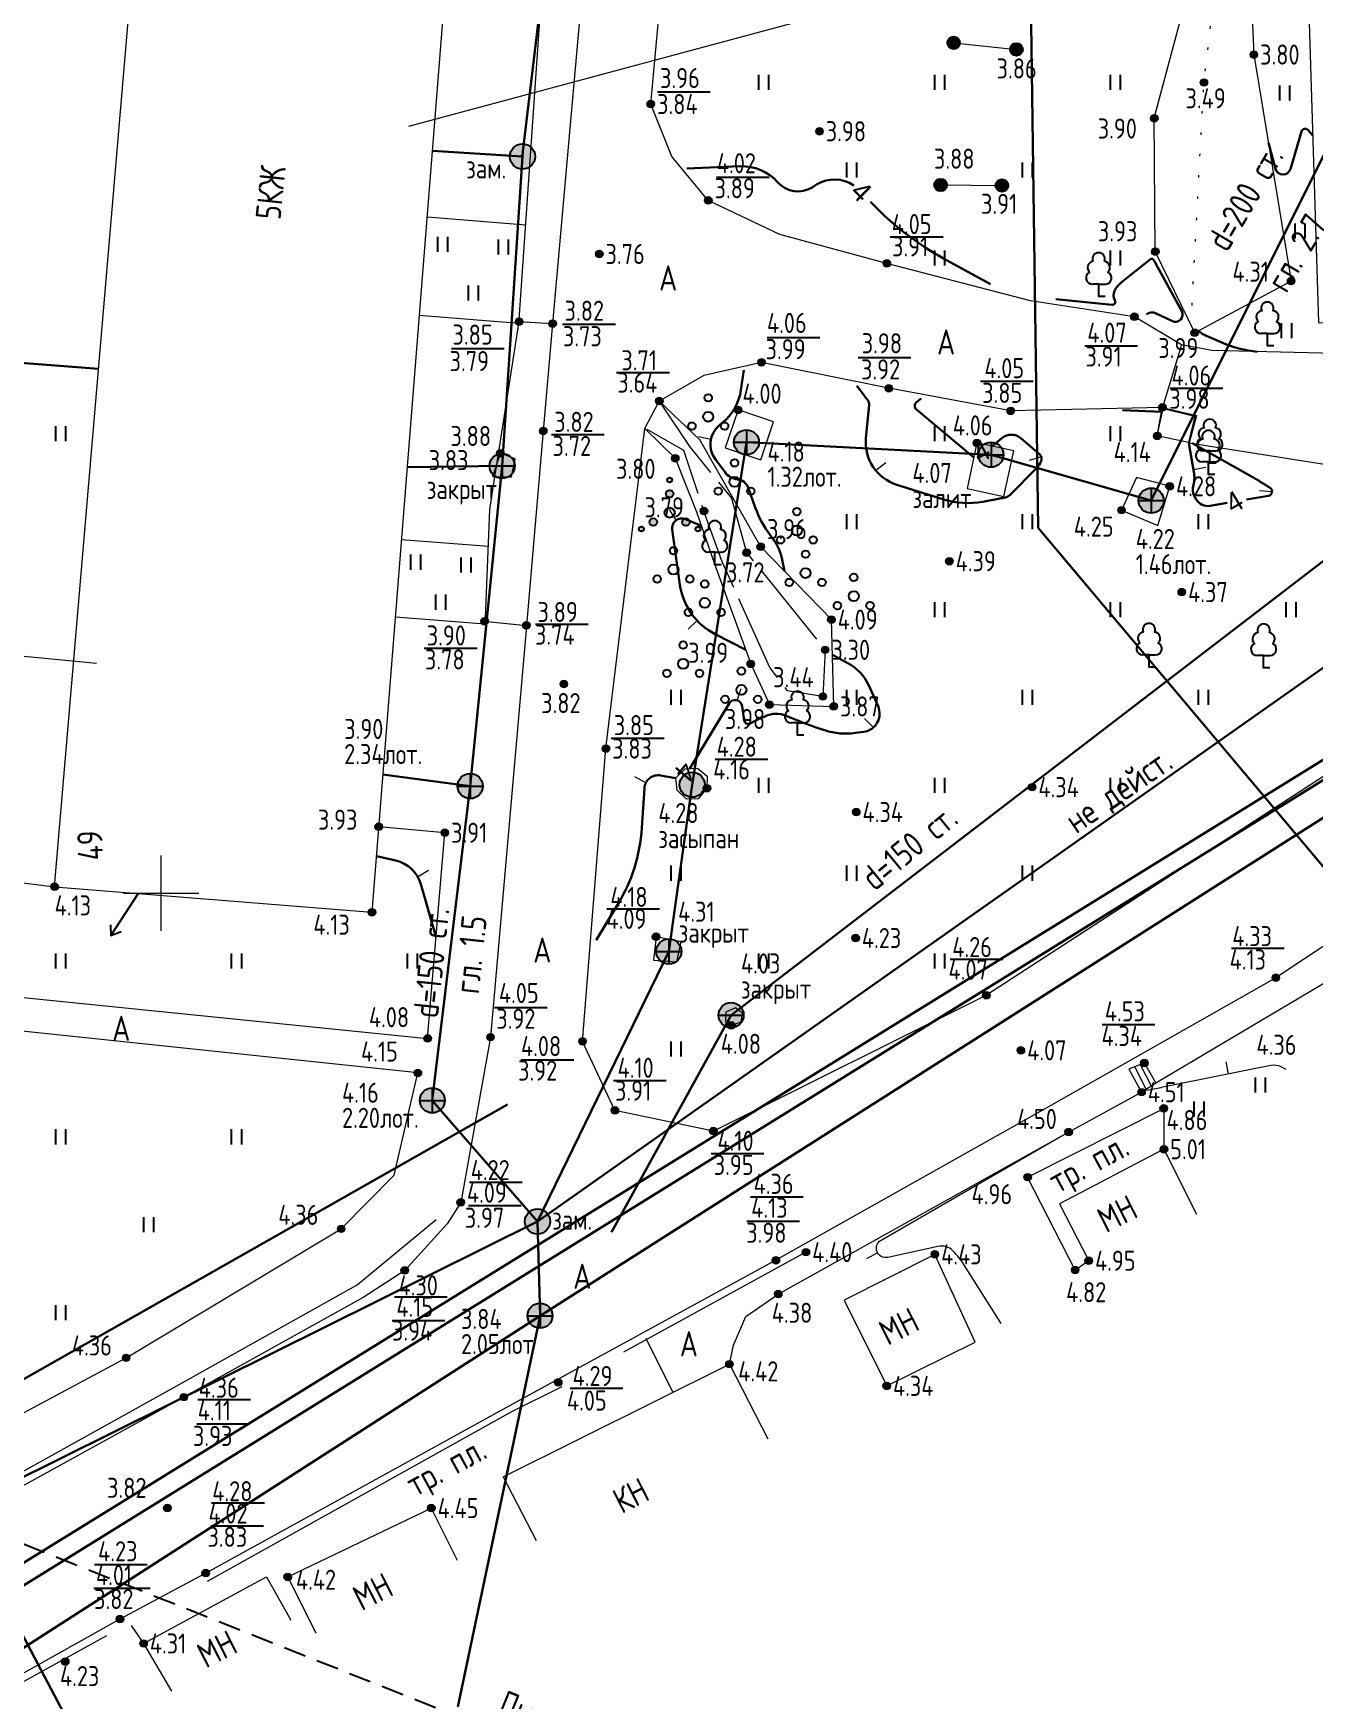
# Model space of a CAD drawing. Header units: metres. Extents: x 24337 to 25822, y 26642 to 34102.
# Drawn here: x 25644.9 to 25695.9, y 33267.9 to 33334.2 of the extents above; entities that cross this region are included whole.
import ezdxf

# ---------------------------------------------------------------- set-up
doc = ezdxf.new("R2010")
doc.units = ezdxf.units.M
for name, pattern in [('AI9-LType1', [1.397, 0.889, -0.508]), ('g5_01_5x1_5', [3, 1.5, -1.5]), ('g5_01x1', [2, 1, -1]), ('g5_07x1', [8, 7, -1]), ('g5_366', [1.7, 0.2, -1.5])]:
    doc.linetypes.add(name, pattern=pattern)
for name, color, linetype in [('02_Сетка', 7, 'Continuous'), ('03_Здания и строения', 7, 'Continuous'), ('06_Инженерно-технические сооружения', 7, 'Continuous'), ('07_Объекты электропередачи', 7, 'Continuous'), ('10_Границы покрытий и угодий', 7, 'Continuous'), ('11_Гидрография', 7, 'Continuous'), ('12_Рельеф', 7, 'Continuous'), ('13_Растительность', 7, 'Continuous'), ('14_Ограждения', 7, 'Continuous'), ('19_Горизонтали', 7, 'Continuous'), ('30_Канализация', 7, 'Continuous'), ('31_Водопровод', 7, 'Continuous'), ('33_Газопровод', 7, 'Continuous'), ('35_Телефон', 7, 'Continuous'), ('44_Крышки колодцев', 7, 'Continuous'), ('45_Номера колодцев', 7, 'Continuous'), ('61_Отметки высоты поверхности', 7, 'Continuous')]:
    doc.layers.add(name, color=color, linetype=linetype)
doc.styles.add('LIKE11', font='bm431.shx')
doc.styles.add('LIKE36', font='pragmai.shx')
doc.styles.add('Line_GUGK', font='', dxfattribs={"height": 1})
doc.styles.get("Standard").update_dxf_attribs({"font": 'GOST_0.TTF', "height": 2})
doc.styles.get('Line_GUGK').set_extended_font_data('Bm431', italic=True)
doc.linetypes.add('g5_084a', pattern='A,0.001,[18,GUGK_2005.shx,S=5,R=180.000005,X=0,Y=0],1,[18,GUGK_2005.shx,S=12,R=180.000005,X=0,Y=0],1', length=2.001)
doc.linetypes.add('g5_122_g', pattern='A,2,-2,3,-0.6,["Г",Line_GUGK,S=2,R=0,X=0,Y=-1],-2.8,3,-2,8,-2,8,-2,6', length=41.4)
doc.linetypes.add('g5_122_k', pattern='A,2,-2,3,-0.6,["К",Line_GUGK,S=2,R=0,X=0,Y=-1],-3,3,-2,8,-2,8,-2,6', length=41.6)
doc.linetypes.add('g5_122_kn', pattern='A,2,-2,3,-0.6,["Кн",Line_GUGK,S=2,R=0,X=0,Y=-1],-5,3,-2,8,-2,8,-2,6', length=43.6)
doc.linetypes.add('g5_122_v', pattern='A,2,-2,3,-0.6,["В",Line_GUGK,S=2,R=0,X=0,Y=-1],-2.8,3,-2,8,-2,8,-2,6', length=41.4)
doc.linetypes.add('g5_133_t', pattern='A,4,[27,GUGK_2005.shx,S=0.8,R=0,X=0,Y=0],4,-2', length=10)
doc.linetypes.add('g5_474_2a', pattern='A,2,-0.5,[27,GUGK_2005.shx,S=2,R=0,X=0,Y=0],-0.5,2', length=5)
doc.linetypes.add('g5_476_3', pattern='A,2.5,[30,GUGK_2005.shx,S=2,R=0,X=0,Y=0],5,[30,GUGK_2005.shx,S=2,R=180.000005,X=0,Y=0],2.5', length=10)

# ---------------------------------------------------------------- blocks, each defined once
blk = doc.blocks.new('g5_329_6')
at = {"color": 0, "linetype": 'ByBlock', "lineweight": 15}
blk.add_line((0, 0), (1, 0), dxfattribs=at)
blk = doc.blocks.new('g5_115_1')
at = {"color": 0, "flags": 128}
for points in [[(0, 0), (4, 0)], [(3.29, -0.5), (4, 0), (3.29, 0.5)]]:
    blk.add_lwpolyline(points, dxfattribs=at)
blk = doc.blocks.new('g5_401')
at = {"color": 0, "flags": 128}
for points in [[(-0.4, 0), (-0.4, 1.2)], [(0.4, 0), (0.4, 1.2)]]:
    blk.add_lwpolyline(points, dxfattribs=at)
blk = doc.blocks.new('g5_330')
at = {"linetype": 'ByBlock'}
blk.add_hatch(color=0, dxfattribs=at).paths.add_polyline_path([(-0.3, 0, 1), (0.3, 0, 1)])
at = {"color": 0, "linetype": 'ByBlock', "lineweight": -2}
blk.add_circle((0, 0), 0.3, dxfattribs=at)
at = {"color": 0, "linetype": 'ByBlock', "lineweight": 15, "flags": 12}
for tag, p in [('number', (-7.62, -0.8)), ('z', (0.5, -0.8))]:
    blk.add_attdef(tag, p, '', height=1.6, dxfattribs=at)
blk = doc.blocks.new('g5_117kb')
h = blk.add_hatch(color=255)
h.paths.add_polyline_path([(0.07, 0.07), (0.92, 0.07, 0.367426), (0.07, 0.92)])
h.paths.add_polyline_path([(-0.08, 0.92, 0.367426), (-0.92, 0.07), (-0.08, 0.07)])
h.paths.add_polyline_path([(-0.08, -0.08), (-0.92, -0.08, 0.367426), (-0.08, -0.92)])
h.paths.add_polyline_path([(0.07, -0.92, 0.367426), (0.92, -0.08), (0.07, -0.08)])
at = {"color": 0, "flags": 128}
for points in [[(-1, 0), (1, 0)], [(0, 1), (0, -1)]]:
    blk.add_lwpolyline(points, dxfattribs=at)
at = {"color": 0}
blk.add_circle((0, 0), 1, dxfattribs=at)
at = {"style": 'LIKE11', "flags": 8}
for tag, p in [('Номер', (0, 1.7)), ('Отметка кольца люка', (0, -2.8)), ('Отметка земли (возле него)', (0, -4.8)), ('Верх прокладки', (0, -6.8)), ('Низ прокладки', (0, -8.8))]:
    blk.add_attdef(tag, p, '', height=1.6, dxfattribs=at)
blk = doc.blocks.new('g5_395_2')
h = blk.add_hatch(color=0)
h.paths.add_polyline_path([(-1.6, -0.75, 1), (-1, -0.75, 1)])
h.paths.add_polyline_path([(-2.05, -1.3, 1), (-2.45, -1.3, 1)])
h.paths.add_polyline_path([(1.6, -0.75, 1), (1, -0.75, 1)])
h.paths.add_polyline_path([(2.05, -1.3, 1), (2.45, -1.3, 1)])
h.paths.add_polyline_path([(0.3, 1.5, 1), (-0.3, 1.5, 1)])
h.paths.add_polyline_path([(0.2, 2.6, 1), (-0.2, 2.6, 1)])
at = {"color": 0}
for centre, radius in [((0, 2.6), 0.2), ((0, 1.5), 0.3), ((0, 0), 0.4), ((-2.25, -1.3), 0.2), ((-1.3, -0.75), 0.3), ((1.3, -0.75), 0.3), ((2.25, -1.3), 0.2)]:
    blk.add_circle(centre, radius, dxfattribs=at)
blk = doc.blocks.new('g5_367_1')
at = {"color": 0, "flags": 128}
for points in [[(0, 0.99), (-0.51, 0.99)], [(0, 0.99), (0.51, 0.99)], [(0, 0), (0, 0.99)], [(0.5, 0), (0, 0)]]:
    blk.add_lwpolyline(points, dxfattribs=at)
at = {"color": 0}
for centre, start, end in [((-0.39, 2.32), 97.9407, 227.8197), ((0, 3), 90, 202.242), ((0, 3), 337.758, 90), ((0.39, 2.32), 312.1804, 82.0594), ((-0.51, 1.49), 115.6346, 270), ((0.51, 1.49), 270, 64.3654)]:
    blk.add_arc(centre, 0.5, start, end, dxfattribs=at)
at = {"style": 'LIKE11', "flags": 8}
for tag, p in [('Описание', (-14.23, 1.01)), ('Метрические данные', (1.4, 0.6))]:
    blk.add_attdef(tag, p, '', height=2, dxfattribs=at)
blk = doc.blocks.new('g5_388_1')
at = {"color": 0, "flags": 128}
blk.add_lwpolyline([(0, 0.99), (0.51, 0.99, 0.798042), (0.73, 1.95, 0.636328), (0.46, 2.81, 0.533064), (0, 3.5, 0.533064), (-0.46, 2.81, 0.636328), (-0.73, 1.95, 0.798042), (-0.51, 0.99)], format="xyb", dxfattribs=at)
for points in [[(0, 0.99), (-0.51, 0.99)], [(0.5, 0), (0, 0), (0, 0.99)]]:
    blk.add_lwpolyline(points, dxfattribs=at)
at = {"style": 'LIKE11', "flags": 8}
for tag, p in [('Описание', (-14.19, 0.84)), ('Метрические данные', (1.49, 0.46))]:
    blk.add_attdef(tag, p, '', height=2, dxfattribs=at)
blk = doc.blocks.new('g5_118')
h = blk.add_hatch(color=255)
edge = h.paths.add_edge_path()
edge.add_arc((0, 0), 0.925, 0, 360)
at = {"color": 0}
blk.add_circle((0, 0), 1, dxfattribs=at)
at = {"style": 'LIKE11', "flags": 8}
for tag, p, height in [('Номер', (0, 1.7), 1.6), ('Текст', (1.17, -0.66), 2), ('Отметка кольца люка', (0, -2.8), 1.6), ('Отметка земли (возле него)', (0, -4.8), 1.6), ('Верх прокладки', (0, -6.8), 1.6), ('Низ прокладки', (0, -8.8), 1.6)]:
    blk.add_attdef(tag, p, '', height=height, dxfattribs=at)
blk = doc.blocks.new('g5_394')
at = {"color": 0}
for centre, radius in [((0, 1.5), 0.3), ((0, 0), 0.4), ((-1.3, -0.75), 0.3), ((1.3, -0.75), 0.3)]:
    blk.add_circle(centre, radius, dxfattribs=at)
blk = doc.blocks.new('g5_311_2')
h = blk.add_hatch(color=0)
edge = h.paths.add_edge_path()
edge.add_arc((0, 0), 0.5, 0, 360)
at = {"color": 0}
blk.add_circle((0, 0), 0.5, dxfattribs=at)
at = {"style": 'LIKE11', "flags": 8}
for tag, p in [('Номер', (0, 1.7)), ('Отметка кольца люка', (0, -2.8)), ('Отметка земли (возле него)', (0, -4.8)), ('Верх прокладки', (0, -6.8)), ('Низ прокладки', (0, -8.8))]:
    blk.add_attdef(tag, p, '', height=1.6, dxfattribs=at)
blk = doc.blocks.new('g5_117v')
h = blk.add_hatch(color=255)
h.paths.add_polyline_path([(-0.92, 0.07), (0.92, 0.07, 0.921954)])
h.paths.add_polyline_path([(0.92, -0.07), (-0.92, -0.07, 0.921954)])
at = {"color": 0}
blk.add_line((-1, 0), (1, 0), dxfattribs=at)
blk.add_circle((0, 0), 1, dxfattribs=at)
at = {"style": 'LIKE11', "flags": 8}
blk.add_attdef('Номер', (0, 1.7), '', height=1.6, dxfattribs=at)
at = {"layer": '45_Номера колодцев', "style": 'LIKE11', "flags": 8}
for tag, p in [('Отметка кольца люка', (0, -2.8)), ('Отметка земли (возле него)', (0, -4.8)), ('Верх прокладки', (0, -6.8)), ('Низ прокладки', (0, -8.8))]:
    blk.add_attdef(tag, p, '', height=1.6, dxfattribs=at)
blk = doc.blocks.new('g5_012')
at = {"color": 92, "linetype": 'ByBlock', "lineweight": -2}
for p, q in [((0, -3), (0, 3)), ((-3, 0), (3, 0))]:
    blk.add_line(p, q, dxfattribs=at)

msp = doc.modelspace()

# ---------------------------------------------------------------- linework, layer by layer
at = {"layer": '03_Здания и строения', "color": 7, "linetype": 'Continuous', "lineweight": 20, "ltscale": 0.5, "flags": 128}
for points in [[(25645.75, 33300.259), (25652.632, 33381.21), (25664.814, 33380.294), (25658.388, 33299.245)], [(25642.695, 33300.641), (25645.75, 33300.259)], [(25645.75, 33300.259), (25658.388, 33299.245)], [(25689.928, 33289.808), (25685.764, 33287.633), (25686.933, 33285.368)], [(25689.928, 33289.808), (25691.221, 33287.223)], [(25678.888, 33280.382), (25682.417, 33282.121), (25680.805, 33285.619), (25677.19, 33283.796), (25678.888, 33280.382)], [(25663.612, 33276.755), (25672.625, 33281.248)], [(25672.625, 33281.248), (25674.156, 33278.269)], [(25663.612, 33276.755), (25664.932, 33274.227)], [(25655.035, 33272.772), (25660.752, 33275.516)], [(25660.752, 33275.516), (25661.782, 33273.448)], [(25649.292, 33270.123), (25654.184, 33272.772)], [(25654.184, 33272.772), (25655.152, 33271.048)], [(25655.035, 33272.772), (25656.151, 33270.529)], [(25649.292, 33270.123), (25650.407, 33268.225)]]:
    msp.add_lwpolyline(points, dxfattribs=at)
at = {"layer": '06_Инженерно-технические сооружения', "color": 7, "linetype": 'Continuous', "lineweight": 20, "ltscale": 500, "flags": 128}
for points in [[(25681.557, 33333.868), (25684.054, 33333.607)], [(25681.034, 33328.209), (25683.476, 33328.187)], [(25689.894, 33319.309), (25691.153, 33319.003), (25690.901, 33317.953), (25689.662, 33318.213), (25689.894, 33319.309)], [(25689.037, 33292.079), (25689.601, 33292.446), (25689.149, 33293.243), (25688.525, 33292.989), (25689.037, 33292.079)], [(25688.773, 33293.09), (25689.214, 33292.194)], [(25688.982, 33293.175), (25689.421, 33292.329)], [(25689.063, 33293.306), (25689.149, 33293.243)]]:
    msp.add_lwpolyline(points, dxfattribs=at)
at = {"layer": '06_Инженерно-технические сооружения', "color": 7, "linetype": 'g5_01x1', "lineweight": 20, "ltscale": 500, "flags": 128}
for points in [[(25664.227, 33322.77), (25665.585, 33322.685)], [(25662.838, 33310.835), (25664.537, 33310.67)]]:
    msp.add_lwpolyline(points, dxfattribs=at)
at = {"layer": '10_Границы покрытий и угодий', "color": 7, "linetype": 'Continuous', "lineweight": 20, "ltscale": 500, "flags": 128}
for points in [[(25668.459, 33355.119), (25667.752, 33347.252), (25666.762, 33336.017), (25666.749, 33335.869), (25666.693, 33335.231), (25665.585, 33322.685), (25665.208, 33318.411), (25664.537, 33310.67), (25664.536, 33310.487), (25663.109, 33294.27), (25661.924, 33287.689), (25661.38, 33286.83), (25659.693, 33284.979), (25658.043, 33283.904), (25650.896, 33279.934), (25635.612, 33271.514), (25634.544, 33270.92), (25633.642, 33270.45)], [(25688.754, 33322.961), (25684.611, 33323.594), (25678.895, 33325.083), (25674.632, 33326.237), (25671.783, 33327.596), (25670.331, 33329.347), (25669.493, 33331.432), (25670.089, 33337.982), (25670.741, 33343.233), (25671.917, 33346.489), (25674.068, 33348.849)], [(25638.188, 33321.702), (25635.992, 33296.713), (25660.607, 33294.223), (25661.29, 33302.41), (25658.658, 33302.648)], [(25689.869, 33319.35), (25683.83, 33319.212), (25678.974, 33320.113), (25673.901, 33321.142), (25671.599, 33320.619), (25669.832, 33319.604)], [(25689.601, 33292.446), (25697.307, 33297.021), (25698.515, 33297.786), (25703.278, 33301.857), (25703.888, 33302.225), (25705.103, 33303.369), (25716.164, 33312.851), (25723.022, 33319.124), (25725.629, 33315.92)], [(25706.405, 33315.504), (25705.847, 33313.607), (25704.819, 33311.833), (25702.704, 33309.682), (25698.876, 33306.333), (25682.858, 33295.941), (25671.985, 33290.529), (25668.063, 33291.355), (25666.773, 33294.102), (25667.705, 33305.762), (25669.26, 33318.515)], [(25711.521, 33310.762), (25702.39, 33302.767), (25697.769, 33298.873), (25694.385, 33296.636), (25688.883, 33293.511), (25685.419, 33291.544), (25674.475, 33285.386), (25664.255, 33279.8), (25651.768, 33272.927), (25648.354, 33271.098), (25638.58, 33265.617), (25637.128, 33264.855)], [(25660.217, 33292.843), (25635.863, 33295.407), (25635.17, 33287.916), (25634.231, 33277.586), (25634.644, 33276.139), (25636.174, 33274.844), (25648.6, 33281.5), (25657.162, 33286.636), (25659.279, 33288.776), (25660.217, 33292.843)], [(25672.625, 33281.248), (25672.782, 33281.999), (25673.273, 33283.15), (25674.567, 33284.039), (25686.131, 33290.492), (25689.037, 33292.079)]]:
    msp.add_lwpolyline(points, dxfattribs=at)
at = {"layer": '10_Границы покрытий и угодий', "color": 7, "linetype": 'g5_01_5x1_5', "lineweight": 20, "ltscale": 500, "flags": 128}
for points in [[(25664.256, 33322.855), (25665.111, 33335.341)], [(25664.513, 33326.612), (25660.583, 33326.923)], [(25719.451, 33324.629), (25716.595, 33322.534), (25710.502, 33320.827), (25696.207, 33321.504), (25691.838, 33321.615), (25690.629, 33321.836), (25688.754, 33322.961)], [(25664.235, 33322.695), (25660.272, 33323.009)], [(25662.88, 33310.719), (25662.916, 33310.971), (25663.081, 33315.284), (25663.285, 33316.591), (25663.372, 33317.149), (25664.235, 33322.695), (25664.256, 33322.855)], [(25690.629, 33321.836), (25689.869, 33319.35)], [(25669.26, 33318.515), (25669.832, 33319.604)], [(25690.929, 33317.943), (25706.405, 33315.504)], [(25663.024, 33313.805), (25659.564, 33314.079)], [(25662.88, 33310.719), (25659.32, 33311.001)], [(25685.764, 33287.633), (25686.933, 33285.368), (25686.393, 33284.995), (25684.498, 33288.694), (25689.92, 33291.434), (25689.928, 33289.808)], [(25669.291, 33282.279), (25670.367, 33280.122)], [(25648.796, 33270.836), (25649.292, 33270.123)]]:
    msp.add_lwpolyline(points, dxfattribs=at)
at = {"layer": '11_Гидрография', "color": 92, "linetype": 'g5_07x1', "lineweight": 20, "ltscale": 0.5, "flags": 128}
msp.add_lwpolyline([(25669.832, 33319.604), (25671.032, 33317.791), (25672.704, 33315.741), (25673.308, 33313.568), (25676.438, 33309.695), (25676.344, 33307.837), (25674.941, 33308.064), (25674.236, 33308.992), (25672.339, 33313.205), (25671.61, 33315.223), (25670.811, 33317.64), (25669.26, 33318.515)], dxfattribs=at)
at = {"layer": '11_Гидрография', "color": 7, "linetype": 'Continuous', "lineweight": 20, "ltscale": 0.5, "flags": 128}
msp.add_lwpolyline([(25669.26, 33318.515), (25670.465, 33317.322), (25671.312, 33315.193), (25672.043, 33313.086), (25673.475, 33309.135), (25674.214, 33307.516), (25676.777, 33307.44), (25676.686, 33310.901), (25673.872, 33313.8), (25672.75, 33315.777), (25671.45, 33318.053), (25669.832, 33319.604)], dxfattribs=at)
at = {"layer": '12_Рельеф', "color": 7, "linetype": 'g5_084a', "lineweight": 20, "ltscale": 0.5, "flags": 128}
msp.add_lwpolyline([(25691.114, 33336.779), (25693.195, 33339.748), (25693.412, 33335.536), (25693.508, 33333.401), (25694.994, 33324.38), (25691.153, 33322.322), (25689.586, 33325.554), (25689.545, 33330.862), (25691.114, 33336.779)], dxfattribs=at)
at = {"layer": '12_Рельеф', "color": 7, "linetype": 'g5_366', "lineweight": 20, "ltscale": 0.5, "flags": 128}
msp.add_lwpolyline([(25691.047, 33323.41), (25691.52, 33332.289), (25691.955, 33335.942)], dxfattribs=at)
at = {"layer": '14_Ограждения', "color": 7, "linetype": 'g5_476_3', "lineweight": 20, "ltscale": 0.5, "flags": 128}
msp.add_lwpolyline([(25695.529, 33340.646), (25696.082, 33322.727), (25713.527, 33322.595), (25715.515, 33324.868), (25715.806, 33336.992), (25705.09, 33340.482), (25695.529, 33340.646)], dxfattribs=at)
at = {"layer": '14_Ограждения', "color": 7, "linetype": 'g5_474_2a', "lineweight": 20, "ltscale": 0.5, "flags": 128}
for points in [[(25634.466, 33271.368), (25636.285, 33272.42), (25650.616, 33280.379), (25657.8, 33284.401), (25660.941, 33287.004)], [(25675.67, 33285.708), (25668.405, 33281.729)], [(25665.956, 33280.348), (25663.951, 33279.354), (25651.82, 33272.594)], [(25647.814, 33270.434), (25637.336, 33264.641)]]:
    msp.add_lwpolyline(points, dxfattribs=at)
at = {"layer": '19_Горизонтали', "color": 32, "linetype": 'Continuous', "lineweight": 30, "ltscale": 0.5, "elevation": 4, "flags": 128}
for points in [[(25695.852, 33330.176), (25695.67, 33330.395, 0.599374), (25695.408, 33330.341), (25694.963, 33328.841, -0.753997), (25694.373, 33328.847), (25694.088, 33329.881)], [(25670.927, 33328.867), (25673.048, 33328.951, -0.224154), (25674.55, 33328.313), (25674.55, 33328.313, 0.363521), (25675.919, 33328.113), (25676.097, 33328.223, -0.294694), (25677.581, 33328.192, -0.294694)], [(25678.246, 33327.538), (25678.298, 33327.483, 0.078033), (25681.152, 33325.284), (25683.028, 33324.257)], [(25689.234, 33323.062), (25689.353, 33323.11, -0.208244), (25689.587, 33323.104), (25690.266, 33322.785, 0.725338), (25690.639, 33323.182), (25689.609, 33325.065, 0.003676), (25689.517, 33325.23), (25689.517, 33325.23, 0.460704), (25689.397, 33325.253), (25688.221, 33324.319, 0.112867), (25687.963, 33323.996), (25687.963, 33323.996, 0.241665), (25687.972, 33323.618), (25687.977, 33323.609, -0.603157), (25687.862, 33323.437), (25685.629, 33323.664)], [(25691.307, 33322.405), (25691.386, 33322.335, 0.080551), (25691.561, 33322.225), (25692.42, 33321.859, 0.063228), (25693.222, 33321.632), (25693.637, 33321.569)], [(25674.817, 33312.826), (25674.728, 33313.284, 0.113596), (25674.359, 33314.114), (25674.255, 33314.252, -0.074849), (25673.655, 33315.362), (25673.368, 33316.158, 0.289239), (25672.95, 33316.484), (25672.95, 33316.484, -0.20997), (25672.45, 33316.765), (25672.065, 33317.277, -0.401807), (25672.23, 33318.645), (25672.349, 33318.742, 0.187305), (25673.082, 33320.042), (25673.197, 33320.835)], [(25683.092, 33317.801), (25683.474, 33318.125, -0.370218), (25684.234, 33318.121), (25684.981, 33317.474, -0.331675), (25685.039, 33317.207), (25685.039, 33317.207, -0.088381), (25684.85, 33316.931), (25683.796, 33315.86, -0.153586), (25683.609, 33315.761), (25683.609, 33315.761, 0.000009), (25683.389, 33315.72), (25682.712, 33315.594, -0.122236), (25681.16, 33315.686), (25679.295, 33316.268, -0.354565), (25678.063, 33318.121), (25678.189, 33319.44, 0.18873), (25678.133, 33319.633), (25678.133, 33319.633, 0.000008), (25678.002, 33319.805), (25677.695, 33320.208)], [(25680.265, 33319.7), (25680.077, 33319.558, 0.481639), (25680.07, 33319.265), (25682.356, 33317.349)], [(25692.443, 33315.546), (25691.77, 33315.43, -0.311813), (25691.218, 33315.686), (25691.165, 33315.775, -0.20271), (25691.1, 33316.262), (25691.1, 33316.262, 0.11222), (25691.123, 33316.782), (25690.918, 33317.919)], [(25691.077, 33317.905), (25691.076, 33317.912, -0.588991), (25691.083, 33317.916), (25693.42, 33316.596, -0.018512), (25694.157, 33316.143), (25694.157, 33316.143, -0.677919), (25694.091, 33315.829), (25693.218, 33315.679)], [(25671.506, 33314.634), (25670.875, 33314.896, 0.581172), (25670.34, 33314.482), (25670.653, 33312.289, 0.243304), (25672.06, 33310.315), (25673.273, 33309.691)], [(25676.723, 33309.494), (25677.319, 33309.182, -0.169644), (25678.187, 33308.254), (25678.544, 33307.446, -0.498674), (25677.978, 33306.43), (25677.643, 33306.384, -0.112347), (25676.422, 33306.491), (25676.422, 33306.491, -0.019626), (25675.243, 33306.922), (25674.882, 33307.07, 0.206915), (25674.061, 33307.055), (25673.865, 33306.966, 0.013223), (25673.448, 33306.763), (25673.448, 33306.763, -0.518653), (25673.21, 33306.886), (25673.132, 33307.453, 0.708425), (25672.609, 33307.56), (25671.054, 33304.965)], [(25667.312, 33298.127), (25668.171, 33299.54, 0.120933), (25669.136, 33302.603), (25669.239, 33304.19, -0.449891), (25669.884, 33304.691), (25670.489, 33304.578)], [(25658.565, 33301.478), (25659.339, 33301.302, -0.273189), (25660.332, 33300.363), (25660.942, 33298.244)]]:
    msp.add_lwpolyline(points, format="xyb", dxfattribs=at)
msp.add_lwpolyline([(25688.284, 33319.235), (25689.837, 33319.174)], dxfattribs=at)
at = {"layer": '19_Горизонтали', "color": 32, "linetype": 'Continuous', "lineweight": 20, "ltscale": 0.5, "elevation": 4.5, "flags": 128}
for points in [[(25694.791, 33292.98), (25694.596, 33293.082, 0.171408), (25694.184, 33293.141), (25689.947, 33292.286, -0.004207), (25689.39, 33292.179), (25689.111, 33292.127)], [(25683.446, 33282.865), (25681.966, 33285.211, 0.056208), (25681.526, 33285.761), (25681.526, 33285.761, 0.255067), (25680.929, 33285.935), (25678.93, 33285.498, -0.856595), (25678.663, 33286.185), (25685.842, 33290.331)]]:
    msp.add_lwpolyline(points, format="xyb", dxfattribs=at)
at = {"layer": '30_Канализация', "color": 12, "linetype": 'g5_122_k', "lineweight": 30, "ltscale": 500, "flags": 128}
for points in [[(25623.236, 33258.836), (25631.127, 33270.588), (25641.776, 33275.4), (25664.981, 33286.931), (25670.213, 33297.681), (25671.142, 33304.324), (25673.302, 33317.96), (25683.042, 33317.465), (25689.422, 33315.637), (25697.211, 33331.244), (25697.919, 33343.734), (25698.59, 33360.171), (25698.381, 33372.426)], [(25661.814, 33267.601), (25665.081, 33283.178), (25664.981, 33286.931), (25660.792, 33291.753), (25662.299, 33304.27), (25663.572, 33317.017), (25664.395, 33329.535), (25667.445, 33355.075), (25668.247, 33367.981), (25663.866, 33368.329)], [(25664.981, 33286.931), (25697.486, 33309.844), (25697.211, 33331.244)], [(25660.793, 33329.574), (25664.382, 33329.343)], [(25624.921, 33273.186), (25637.592, 33265.435), (25643.3, 33269.174), (25665.081, 33283.178), (25699.044, 33304.77), (25712.841, 33314.922), (25723.65, 33323.287)], [(25659.793, 33316.969), (25663.572, 33317.017)], [(25658.823, 33304.725), (25662.299, 33304.27)]]:
    msp.add_lwpolyline(points, dxfattribs=at)
at = {"layer": '30_Канализация', "color": 22, "linetype": 'g5_122_kn', "lineweight": 30, "ltscale": 500, "flags": 128}
for points in [[(25617.586, 33257.139), (25639.834, 33270.457), (25707.521, 33312.274), (25708.306, 33327.529)], [(25618.605, 33256.767), (25640.349, 33269.86), (25706.717, 33310.978), (25707.425, 33327.477)], [(25631.033, 33255.804), (25647.704, 33264.327), (25640.345, 33278.282), (25663.781, 33291.585)]]:
    msp.add_lwpolyline(points, dxfattribs=at)
at = {"layer": '30_Канализация', "color": 7, "linetype": 'Continuous', "lineweight": 20, "ltscale": 500, "flags": 128}
for points in [[(25672.453, 33317.736), (25673.87, 33317.256), (25674.386, 33318.77), (25672.968, 33319.25), (25672.453, 33317.736)], [(25682.088, 33316.119), (25683.55, 33315.8), (25683.945, 33317.615), (25682.483, 33317.933), (25682.088, 33316.119)], [(25663.372, 33317.149), (25663.185, 33316.592), (25663.285, 33316.591), (25663.949, 33316.587), (25664.091, 33317.297), (25663.496, 33317.521), (25663.372, 33317.149)], [(25689.686, 33314.651), (25690.16, 33316.208), (25688.841, 33316.552), (25688.239, 33315.257), (25689.686, 33314.651)], [(25670.544, 33304.105), (25670.487, 33304.592), (25670.856, 33304.955), (25671.348, 33304.98), (25671.736, 33304.659), (25671.731, 33304.184), (25671.384, 33303.758), (25670.913, 33303.747), (25670.544, 33304.105)], [(25670.708, 33298.06), (25669.704, 33298.271), (25669.604, 33297.341), (25670.534, 33297.269), (25670.708, 33298.06)]]:
    msp.add_lwpolyline(points, dxfattribs=at)
msp.add_lwpolyline([(25689.662, 33318.213), (25689.861, 33319.307), (25689.869, 33319.35), (25691.225, 33319.022), (25690.929, 33317.943), (25690.901, 33317.953)], close=True, dxfattribs=at)
at = {"layer": '31_Водопровод', "color": 94, "linetype": 'g5_122_v', "lineweight": 30, "ltscale": 500, "flags": 128}
for points in [[(25667.93, 33286.499), (25672.691, 33295.147), (25720.316, 33331.661)], [(25615.265, 33323.363), (25647.503, 33320.881)]]:
    msp.add_lwpolyline(points, dxfattribs=at)
at = {"layer": '31_Водопровод', "color": 7, "linetype": 'Continuous', "lineweight": 20, "ltscale": 500, "flags": 128}
msp.add_lwpolyline([(25672.462, 33294.908), (25672.7, 33294.736), (25673.097, 33294.882), (25673.144, 33295.222), (25672.863, 33295.443), (25672.477, 33295.264), (25672.462, 33294.908)], dxfattribs=at)
at = {"layer": '33_Газопровод', "color": 132, "linetype": 'g5_122_g', "lineweight": 30, "ltscale": 500, "flags": 128}
msp.add_lwpolyline([(25684.437, 33348.992), (25684.926, 33314.556), (25703.423, 33292.56)], dxfattribs=at)
at = {"layer": '35_Телефон', "color": 6, "linetype": 'g5_133_t', "lineweight": 20, "ltscale": 500, "flags": 128}
for points in [[(25659.859, 33330.546), (25712.08, 33344.592), (25719.644, 33348.158)], [(25647.414, 33309.148), (25630.13, 33310.825), (25614.808, 33312.271)]]:
    msp.add_lwpolyline(points, dxfattribs=at)
at = {"layer": '61_Отметки высоты поверхности', "flags": 128}
for points in [[(25669.763, 33331.912), (25671.861, 33331.912)], [(25672.106, 33328.52), (25674.205, 33328.52)], [(25679.032, 33326.14), (25681.131, 33326.14)], [(25665.982, 33322.666), (25668.081, 33322.666)], [(25674.127, 33322.139), (25676.226, 33322.139)], [(25661.556, 33321.697), (25663.655, 33321.697)], [(25677.747, 33321.341), (25679.846, 33321.341)], [(25686.78, 33321.801), (25688.879, 33321.801)], [(25668.133, 33320.735), (25670.232, 33320.735)], [(25682.625, 33320.398), (25684.724, 33320.398)], [(25690.177, 33320.116), (25692.276, 33320.116)], [(25665.542, 33318.276), (25667.64, 33318.276)], [(25664.898, 33310.713), (25666.997, 33310.713)], [(25660.474, 33309.764), (25662.573, 33309.764)], [(25667.921, 33306.174), (25670.02, 33306.174)], [(25672.057, 33305.344), (25674.156, 33305.344)], [(25667.739, 33299.382), (25669.838, 33299.382)], [(25681.415, 33297.38), (25683.513, 33297.38)], [(25692.614, 33297.812), (25694.713, 33297.812)], [(25663.27, 33295.445), (25665.368, 33295.445)], [(25687.469, 33294.779), (25689.568, 33294.779)], [(25664.323, 33293.361), (25666.422, 33293.361)], [(25668.006, 33292.546), (25670.105, 33292.546)], [(25671.895, 33289.632), (25673.994, 33289.632)], [(25662.275, 33288.489), (25664.374, 33288.489)], [(25662.238, 33287.562), (25664.337, 33287.562)], [(25673.458, 33287.911), (25675.556, 33287.911)], [(25673.313, 33286.948), (25675.412, 33286.948)], [(25659.288, 33283.933), (25661.386, 33283.933)], [(25659.196, 33282.991), (25661.295, 33282.991)], [(25666.279, 33280.288), (25668.378, 33280.288)], [(25651.455, 33279.845), (25653.553, 33279.845)], [(25651.411, 33278.866), (25653.51, 33278.866)], [(25652.004, 33275.721), (25654.103, 33275.721)], [(25651.967, 33274.804), (25654.066, 33274.804)], [(25647.34, 33273.268), (25649.438, 33273.268)], [(25649.556, 33272.32), (25647.318, 33272.32)]]:
    msp.add_lwpolyline(points, dxfattribs=at)
at = {"layer": 'defpoints', "color": 5, "linetype": 'AI9-LType1', "flags": 128}
msp.add_lwpolyline([(25697.273, 33253.12), (25586.818, 33296.996)], dxfattribs=at)

# ---------------------------------------------------------------- block references
at = {"layer": '02_Сетка', "color": 92, "linetype": 'Continuous', "lineweight": 15, "ltscale": 0.5, "xscale": 0.5, "yscale": 0.5}
msp.add_blockref('g5_012', (25650, 33300), dxfattribs=at)
at = {"layer": '06_Инженерно-технические сооружения', "color": 7, "linetype": 'Continuous', "lineweight": 20, "xscale": 0.5, "yscale": 0.5, "zscale": 0.5}
for p in [(25681.557, 33333.868, 3.833), (25684.054, 33333.607, 3.863), (25681.034, 33328.209, 3.88), (25683.476, 33328.187, 3.91)]:
    msp.add_blockref('g5_311_2', p, dxfattribs=at)
at = {"layer": '07_Объекты электропередачи', "color": 7, "linetype": 'Continuous', "lineweight": 20, "xscale": 0.5, "yscale": 0.5, "zscale": 0.5, "rotation": 236.9738230649426}
msp.add_blockref('g5_115_1', (25649.084, 33299.991, 0), dxfattribs=at)
at = {"layer": '13_Растительность', "color": 92, "linetype": 'Continuous', "lineweight": 20, "ltscale": 0.5, "xscale": 0.5, "yscale": 0.5}
for p in [(25674, 33332), (25681, 33332), (25688, 33332), (25677.5, 33328.5), (25684.5, 33328.5), (25681, 33325), (25688, 33325), (25646, 33318), (25681, 33318), (25688, 33318), (25677.5, 33314.5), (25684.5, 33314.5), (25691.5, 33314.5), (25681, 33311), (25688, 33311), (25695, 33311), (25670.5, 33307.5), (25677.5, 33307.5), (25684.5, 33307.5), (25691.5, 33307.5), (25674, 33304), (25681, 33304), (25688, 33304), (25670.5, 33300.5), (25677.5, 33300.5), (25684.5, 33300.5), (25646, 33297), (25653, 33297), (25660, 33297), (25674, 33297), (25681, 33297), (25670.5, 33293.5), (25646, 33290), (25653, 33290), (25649.5, 33286.5), (25646, 33283)]:
    msp.add_blockref('g5_401', p, dxfattribs=at)
at = {"layer": '13_Растительность', "color": 92, "linetype": 'Continuous', "lineweight": 20, "xscale": 0.5, "yscale": 0.5, "zscale": 0.5}
for name, p in [('g5_401', (25694.749, 33331.567)), ('g5_401', (25695.353, 33326.08)), ('g5_401', (25661.211, 33325.546)), ('g5_401', (25663.63, 33325.438)), ('g5_388_1', (25687.333, 33323.762, 3.928)), ('g5_401', (25662.434, 33323.603)), ('g5_388_1', (25694.051, 33321.797, 4.108)), ('g5_401', (25694.817, 33322.108)), ('g5_394', (25671.78, 33318.98)), ('g5_388_1', (25691.755, 33317.13, 3.918)), ('g5_388_1', (25691.704, 33316.684, 3.854)), ('g5_394', (25672.828, 33316.39)), ('g5_395_2', (25670.244, 33315.158, 4)), ('g5_394', (25675.31, 33314.449)), ('g5_367_1', (25672.043, 33313.086, 4.061)), ('g5_401', (25660.133, 33312.887)), ('g5_401', (25662.144, 33312.778)), ('g5_394', (25670.397, 33312.89)), ('g5_394', (25675.659, 33312.754)), ('g5_394', (25677.576, 33311.831)), ('g5_394', (25671.643, 33311.563)), ('g5_401', (25661.129, 33311.293)), ('g5_388_1', (25689.337, 33309, 4.279)), ('g5_388_1', (25693.898, 33308.974, 4.262)), ('g5_394', (25670.783, 33309.136)), ('g5_394', (25673.1, 33308.099)), ('g5_388_1', (25675.337, 33306.296, 4.065)), ('g5_401', (25693.775, 33292.066)), ('g5_401', (25691.334, 33291.107))]:
    msp.add_blockref(name, p, dxfattribs=at)
at = {"layer": '19_Горизонтали', "color": 32, "linetype": 'Continuous', "lineweight": 20}
for p, xscale, yscale, zscale, rotation in [((25671.889, 33318.074, 4), 0.5, 0.5, 0.5, 168.760232050405), ((25685.047, 33317.376, 4), 0.5, 0.5, 0.5, 196.0417014823501), ((25678.451, 33316.846, 4), 0.4999999999999999, 0.4999999999999999, 0.4999999999999999, 37.52250822439505), ((25691.106, 33316.88, 4), 0.5, 0.5, 0.5, 10.26809402552603), ((25694.232, 33315.982, 4), 0.5, 0.5, 0.5, 174.8593997339296), ((25670.506, 33314.856, 4), 0.5, 0.5, 0.5, 121.7633259565697), ((25671.342, 33310.859, 4), 0.5, 0.5, 0.5, 223.674447543309), ((25672.935, 33307.683, 4), 0.4999999999999999, 0.4999999999999999, 0.4999999999999999, 71.38970411067439), ((25678.36, 33306.608, 4), 0.5, 0.5, 0.5, 134.9296767139282), ((25669.298, 33304.401, 4), 0.5, 0.5, 0.5, 152.0725362853114), ((25660.207, 33300.656, 4), 0.5, 0.5, 0.5, 31.33785047812395), ((25692.503, 33292.802, 4.5), 0.5, 0.5, 0.5, 101.4034609464888), ((25678.525, 33285.686, 4.5), 0.4999999999999999, 0.4999999999999999, 0.4999999999999999, 209.2860666604085)]:
    msp.add_blockref('g5_329_6', p, dxfattribs=dict(at, xscale=xscale, yscale=yscale, zscale=zscale, rotation=rotation))
at = {"layer": '44_Крышки колодцев', "color": 7, "linetype": 'Continuous', "lineweight": 20, "xscale": 0.5, "yscale": 0.5, "zscale": 0.5}
for name, p in [('g5_118', (25664.382, 33329.343)), ('g5_117kb', (25673.302, 33317.96, 4.175)), ('g5_117kb', (25683.042, 33317.465, 4.07)), ('g5_117kb', (25663.572, 33317.017, 3.827)), ('g5_117kb', (25689.422, 33315.637, 4.222)), ('g5_117kb', (25662.299, 33304.27, 3.905)), ('g5_118', (25671.142, 33304.324, 4.279)), ('g5_117kb', (25670.213, 33297.681, 4.309)), ('g5_117v', (25672.691, 33295.147, 4.03)), ('g5_117kb', (25660.792, 33291.753, 4.155)), ('g5_118', (25664.981, 33286.931)), ('g5_117kb', (25665.081, 33283.178, 3.844))]:
    msp.add_blockref(name, p, dxfattribs=at)
at = {"layer": '61_Отметки высоты поверхности', "color": 7, "linetype": 'Continuous', "lineweight": 20, "xscale": 0.5, "yscale": 0.5, "zscale": 0.5}
for p in [(25693.508, 33333.401, 3.801), (25691.52, 33332.289, 3.49), (25669.493, 33331.432, 3.843), (25689.545, 33330.862, 3.903), (25676.211, 33330.347, 3.978), (25671.783, 33327.596, 3.891), (25667.44, 33325.459, 3.757), (25678.895, 33325.083, 3.915), (25689.586, 33325.554, 3.927), (25694.994, 33324.38, 4.311), (25664.251, 33322.768, 3.796), (25665.585, 33322.685, 3.822), (25688.754, 33322.961, 3.906), (25691.153, 33322.322, 3.987), (25673.901, 33321.142, 3.989), (25678.974, 33320.113, 3.924), (25669.832, 33319.604, 3.644), (25672.968, 33319.25, 4), (25683.83, 33319.212, 3.852), (25689.869, 33319.35, 3.975), (25665.208, 33318.411, 3.72), (25682.483, 33317.933, 4.056), (25689.662, 33318.213, 4.137), (25663.496, 33317.521, 3.881), (25670.465, 33317.322, 3.976), (25690.16, 33316.208, 4.277), (25671.61, 33315.223, 3.786), (25688.239, 33315.257, 4.249), (25673.872, 33313.8, 3.956), (25673.308, 33313.568, 3.715), (25681.384, 33313.225, 4.387), (25690.64, 33311.994, 4.374), (25662.876, 33310.831, 3.783), (25664.537, 33310.67, 3.868), (25676.686, 33310.901, 4.087), (25673.475, 33309.135, 3.99), (25676.438, 33309.695, 3.304), (25666.03, 33308.335, 3.824), (25676.344, 33307.837, 3.444), (25674.214, 33307.516, 3.981), (25676.777, 33307.44, 3.873), (25667.705, 33305.762, 3.831), (25671.731, 33304.184, 4.161), (25684.678, 33304.225, 4.338), (25677.674, 33303.235, 4.341), (25658.658, 33302.648, 3.934), (25661.29, 33302.41, 3.914), (25645.75, 33300.259, 4.134), (25658.388, 33299.245, 4.126), (25669.704, 33298.271, 4.088), (25677.649, 33298.218, 4.232), (25694.385, 33296.636, 4.134), (25682.858, 33295.941, 4.068), (25672.7, 33294.736, 4.084), (25660.607, 33294.223, 4.083), (25663.109, 33294.27, 3.917), (25666.773, 33294.102, 3.917), (25684.231, 33293.745, 4.072), (25689.149, 33293.243, 4.342), (25660.217, 33292.843, 4.153), (25689.037, 33292.079, 4.515), (25668.063, 33291.355, 3.909), (25689.92, 33291.434, 4.865), (25671.985, 33290.529, 3.954), (25686.131, 33290.492, 4.503), (25689.928, 33289.808, 5.01), (25684.498, 33288.694, 4.959), (25661.924, 33287.689, 3.97), (25657.162, 33286.636, 4.358), (25674.475, 33285.386, 3.977), (25675.67, 33285.708, 4.396), (25680.805, 33285.619, 4.433), (25686.933, 33285.368, 4.95), (25659.693, 33284.979, 3.941), (25686.393, 33284.995, 4.818), (25674.567, 33284.039, 4.383), (25648.6, 33281.5, 4.363), (25672.625, 33281.248, 4.415), (25650.896, 33279.934, 3.934), (25665.806, 33280.521, 4.047), (25678.888, 33280.382, 4.336), (25650.24, 33275.516, 3.822), (25660.752, 33275.516, 4.449), (25651.768, 33272.927, 3.833), (25655.035, 33272.772, 4.416), (25648.354, 33271.098, 3.822), (25649.292, 33270.123, 4.312), (25646.172, 33269.404, 4.229)]:
    msp.add_blockref('g5_330', p, dxfattribs=at)

# ---------------------------------------------------------------- texts
at = {"layer": '03_Здания и строения', "color": 7, "linetype": 'Continuous', "lineweight": 15}
for s, rotation, p in [('5КЖ', 84.0908, (25654.742, 33326.791)), ('49', 91.76052, (25647.681, 33301.323)), ('МН', 26.90217, (25687.624, 33286.453)), ('МН', 26.90217, (25678.93, 33281.967)), ('КН', 26.90217, (25668.331, 33275.269)), ('МН', 26.90217, (25657.977, 33271.401)), ('МН', 26.90217, (25651.772, 33269.118))]:
    msp.add_text(s, height=1, rotation=rotation, dxfattribs=at).set_placement(p)
at = {"layer": '10_Границы покрытий и угодий', "color": 7, "linetype": 'Continuous', "lineweight": 15}
for p in [(25669.821, 33324.002), (25680.892, 33321.454), (25664.81, 33297.241), (25648.04, 33294.125), (25666.401, 33284.247), (25670.646, 33281.558)]:
    msp.add_text('А', height=1, dxfattribs=at).set_placement(p)
for p in [(25685.69, 33288.019), (25660.103, 33275.939)]:
    msp.add_text('тр. пл.', height=1, rotation=28.63282, dxfattribs=at).set_placement(p)
at = {"layer": '19_Горизонтали', "color": 32, "linetype": 'Continuous', "lineweight": 15, "style": 'LIKE36'}
for rotation, p in [(315.39276, (25677.391, 33327.873)), (28.14788, (25682.576, 33317.111)), (30.65242, (25692.677, 33315.095)), (230.05352, (25670.756, 33305.314))]:
    msp.add_text('4', height=0.8, rotation=rotation, dxfattribs=at).set_placement(p)
at = {"layer": '30_Канализация', "color": 12, "linetype": 'Continuous', "lineweight": 15}
for s, rotation, p in [('d=200 ст.', 59.5178, (25692.445, 33325.483)), ('гл. 2.7', 59.5178, (25694.808, 33323.855)), ('не дейст.', 34.56448, (25686.44, 33302.339)), ('d=150 ст.', 83.97632, (25661.013, 33294.997)), ('гл. 1.5', 83.97632, (25662.646, 33295.96))]:
    msp.add_text(s, height=1, rotation=rotation, dxfattribs=at).set_placement(p)
at = {"layer": '31_Водопровод', "color": 94, "linetype": 'Continuous', "lineweight": 15}
msp.add_text('d=150 ст.', height=1, rotation=39.36962, dxfattribs=at).set_placement((25678.402, 33300.051))
at = {"layer": '45_Номера колодцев', "color": 7, "linetype": 'Continuous', "lineweight": 15, "ltscale": 0.5}
for s, p in [('зам.', (25662.142, 33328.467)), ('4.18', (25674.142, 33317.188)), ('3.83', (25660.649, 33316.852)), ('1.32лот.', (25674.142, 33316.188)), ('4.07', (25679.911, 33316.34)), ('закрыт', (25660.571, 33315.701)), ('залит', (25679.911, 33315.34)), ('4.22', (25688.807, 33313.709)), ('1.46лот.', (25688.807, 33312.709)), ('3.90', (25657.283, 33306.143)), ('2.34лот.', (25657.283, 33305.143)), ('4.28', (25669.793, 33302.796)), ('засыпан', (25669.793, 33301.796)), ('4.31', (25670.582, 33298.867)), ('закрыт', (25670.604, 33298.035)), ('4.03', (25673.083, 33296.804)), ('закрыт', (25673.083, 33295.804)), ('4.16', (25657.197, 33291.658)), ('2.20лот.', (25657.197, 33290.658)), ('зам.', (25665.567, 33286.601)), ('3.84', (25661.935, 33282.649)), ('2.05лот', (25661.935, 33281.649))]:
    msp.add_text(s, height=0.8, dxfattribs=at).set_placement(p)
at = {"layer": '61_Отметки высоты поверхности', "color": 7, "linetype": 'Continuous', "lineweight": 15, "ltscale": 0.5}
for s, p in [('3.86', (25683.265, 33332.448)), ('3.80', (25693.758, 33333.001)), ('3.96', (25669.86, 33332.067)), ('3.84', (25669.743, 33331.032)), ('3.49', (25690.787, 33331.258)), ('3.98', (25676.461, 33329.947)), ('3.90', (25687.293, 33330.055)), ('4.02', (25672.123, 33328.675)), ('3.88', (25680.769, 33328.854)), ('3.89', (25672.033, 33327.678)), ('3.91', (25682.644, 33327.056)), ('4.05', (25679.089, 33326.25)), ('3.93', (25687.299, 33325.964)), ('3.76', (25667.69, 33325.059)), ('3.91', (25679.1, 33325.363)), ('4.31', (25692.658, 33324.355)), ('3.82', (25666.061, 33322.8)), ('3.85', (25661.597, 33321.849)), ('3.73', (25665.994, 33321.784)), ('4.06', (25674.12, 33322.313)), ('4.07', (25686.878, 33321.923)), ('3.99', (25674.065, 33321.268)), ('3.98', (25677.894, 33321.504)), ('3.99', (25689.704, 33321.315)), ('3.79', (25661.48, 33320.795)), ('3.71', (25668.321, 33320.826)), ('3.92', (25677.865, 33320.463)), ('4.05', (25682.776, 33320.513)), ('3.91', (25686.804, 33320.977)), ('3.64', (25668.16, 33319.938)), ('4.06', (25690.231, 33320.22)), ('4.00', (25673.145, 33319.498)), ('3.85', (25682.69, 33319.528)), ('3.98', (25690.143, 33319.292)), ('3.88', (25661.515, 33317.812)), ('3.82', (25665.648, 33318.374)), ('4.06', (25681.52, 33318.231)), ('3.72', (25665.58, 33317.416)), ('4.14', (25687.926, 33317.17)), ('3.80', (25668.109, 33316.504)), ('4.28', (25690.41, 33315.808)), ('3.79', (25669.243, 33314.971)), ('3.96', (25674.123, 33314.102)), ('4.25', (25686.341, 33314.202)), ('4.39', (25681.634, 33312.825)), ('3.72', (25672.488, 33312.378)), ('4.37', (25690.89, 33311.594)), ('3.89', (25664.983, 33310.804)), ('4.09', (25676.936, 33310.501)), ('3.90', (25660.571, 33309.867)), ('3.74', (25664.88, 33309.899)), ('3.99', (25670.983, 33309.177)), ('3.30', (25676.688, 33309.295)), ('3.78', (25660.498, 33308.911)), ('3.44', (25674.367, 33308.204)), ('3.82', (25665.126, 33307.175)), ('3.98', (25672.444, 33306.542)), ('3.87', (25677.027, 33307.04)), ('3.85', (25668.019, 33306.297)), ('3.83', (25667.955, 33305.362)), ('4.28', (25672.117, 33305.436)), ('4.16', (25671.979, 33304.532)), ('4.34', (25684.928, 33303.825)), ('3.93', (25656.238, 33302.532)), ('4.34', (25677.924, 33302.835)), ('3.91', (25661.54, 33302.01)), ('4.18', (25667.881, 33299.455)), ('4.13', (25645.75, 33299.115)), ('4.09', (25667.73, 33298.582)), ('4.13', (25656.055, 33298.349)), ('4.33', (25692.651, 33297.894)), ('4.23', (25677.899, 33297.818)), ('4.26', (25681.5, 33297.459)), ('4.07', (25681.349, 33296.56)), ('4.13', (25692.544, 33296.961)), ('4.05', (25663.444, 33295.628)), ('4.08', (25658.268, 33294.666)), ('3.92', (25663.34, 33294.604)), ('4.53', (25687.573, 33294.899)), ('4.34', (25687.444, 33293.919)), ('4.15', (25657.952, 33293.297)), ('4.08', (25664.323, 33293.514)), ('4.08', (25672.279, 33293.605)), ('4.07', (25684.481, 33293.345)), ('4.36', (25693.614, 33293.564)), ('3.92', (25664.207, 33292.539)), ('4.10', (25668.169, 33292.652)), ('3.91', (25668.068, 33291.738)), ('4.51', (25689.287, 33291.679)), ('4.50', (25684.078, 33290.614)), ('4.86', (25690.032, 33290.568)), ('4.10', (25672.148, 33289.742)), ('5.01', (25690.178, 33289.408)), ('4.22', (25662.321, 33288.576)), ('3.95', (25671.999, 33288.782)), ('4.36', (25673.588, 33288.028)), ('4.09', (25662.17, 33287.677)), ('4.96', (25682.266, 33287.617)), ('4.36', (25654.659, 33286.794)), ('3.97', (25662.087, 33286.677)), ('4.13', (25673.492, 33287.078)), ('3.98', (25673.293, 33286.081)), ('4.40', (25675.92, 33285.308)), ('4.43', (25681.055, 33285.219)), ('4.95', (25687.183, 33284.968)), ('4.30', (25659.447, 33283.982)), ('4.82', (25686.033, 33283.715)), ('4.15', (25659.361, 33283.132)), ('4.38', (25674.311, 33282.894)), ('3.94', (25659.186, 33282.184)), ('4.36', (25646.439, 33281.591)), ('4.29', (25666.378, 33280.377)), ('4.42', (25672.974, 33280.562)), ('4.34', (25679.138, 33279.982)), ('4.36', (25651.491, 33279.909)), ('4.05', (25666.152, 33279.399)), ('4.11', (25651.449, 33279.01)), ('3.93', (25651.259, 33277.989)), ('3.82', (25647.839, 33275.923)), ('4.28', (25652.028, 33275.788)), ('4.02', (25651.877, 33274.9)), ('4.45', (25661.002, 33275.116)), ('3.83', (25651.837, 33273.972)), ('4.23', (25647.482, 33273.397)), ('4.01', (25647.397, 33272.45)), ('4.42', (25655.361, 33272.263)), ('3.82', (25647.321, 33271.494)), ('4.31', (25649.542, 33269.723)), ('4.23', (25645.964, 33268.426))]:
    msp.add_text(s, height=0.8, dxfattribs=at).set_placement(p)
at = {"layer": 'defpoints', "color": 5, "linetype": 'Continuous', "insert": (25663.678, 33268.312), "char_height": 1, "width": 15.24178, "attachment_point": 1, "rotation": 337.69398}
msp.add_mtext('Линия совмещения', dxfattribs=at)

doc.saveas('drawing.dxf')
